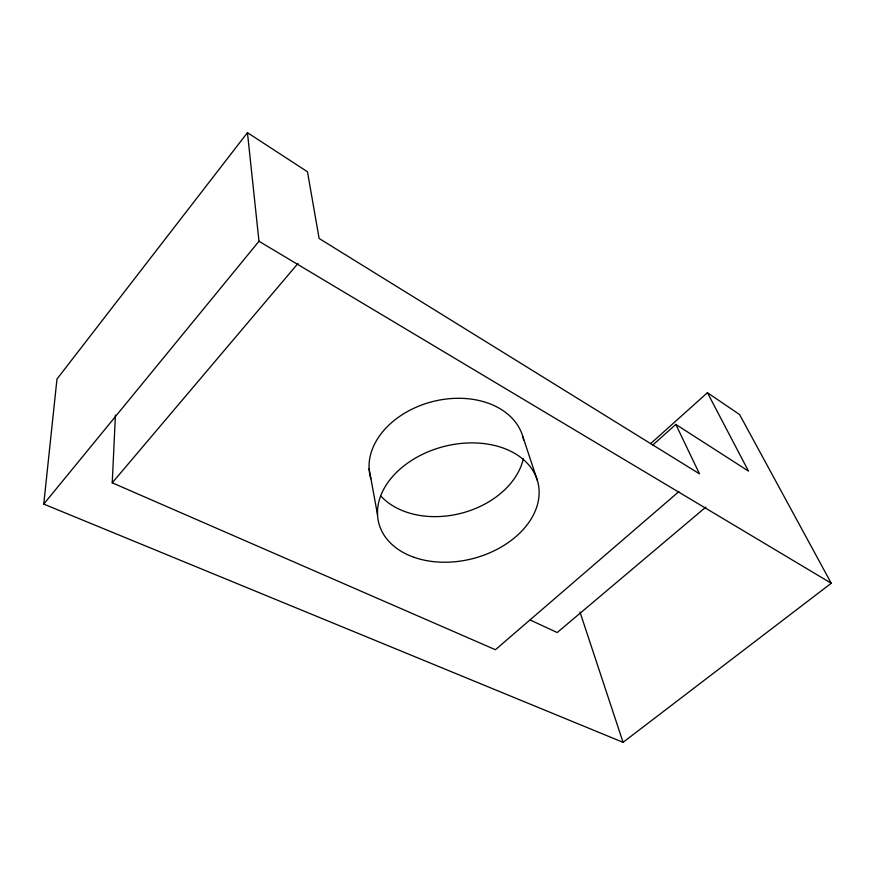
<?xml version="1.0" encoding="UTF-8"?>
<svg xmlns="http://www.w3.org/2000/svg" width="875" height="875" viewBox="0 0 875 875"><rect width="100%" height="100%" fill="white"/><g stroke="black" fill="none" stroke-linecap="round" stroke-linejoin="round"><path stroke-width="1.31" d="M678.869 491.608L495.425 649.72L112.241 482.814L115.423 415.067M650.606 443.647L707.427 392.711L739.572 414.531L831.25 583.253L623.066 742.328L43.75 504.087L56.973 379.061L247.45 132.672L307.464 171.762L319.123 238.47L699.475 473.834L675.828 424.419L652.509 445.298M43.75 504.087L258.978 241.27L247.45 132.672M112.241 482.814L298.003 263.419M705.873 507.084L557.222 632.538L530.141 619.992M258.978 241.27L831.25 583.253M675.828 424.419L748.486 471.111L707.427 392.711M522.725 436.242L537.425 480.616M579.994 612.062L623.066 742.328M369.097 468.748L377.541 514.741M523.316 458.839A78.87 57.641 -14.4 0 1 461.694 513.144A78.87 57.641 -14.4 0 1 380.975 496.202M370.825 478.713A78.87 57.641 -14.4 0 1 432.666 401.57A78.87 57.641 -14.4 0 1 523.633 439.884M414.17 557.353A82.119 57.881 -14.4 0 0 539.022 495.655A82.119 57.881 -14.4 0 0 421.75 454.694A82.119 57.881 -14.4 0 0 414.17 557.353"/></g></svg>
